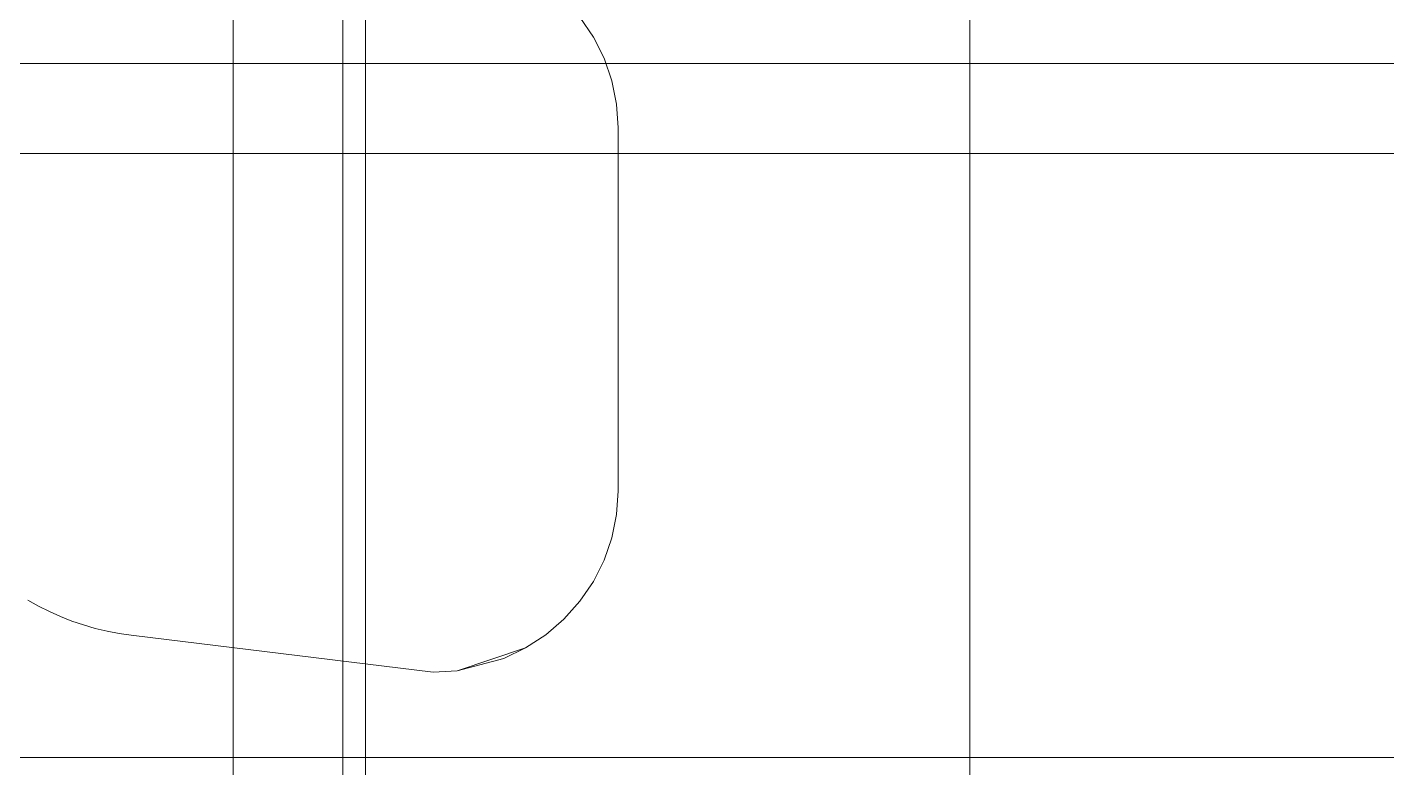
# Model space of a CAD drawing. Extents: x -566 to 72611, y -487 to 32334.
# Drawn here: x 123.54 to 151.66, y 292.43 to 307.75 of the extents above; entities that cross this region are included whole.
import ezdxf

# ---------------------------------------------------------------- set-up
doc = ezdxf.new("R2010")
doc.units = 0
doc.header["$LTSCALE"] = 0.5
doc.header["$MEASUREMENT"] = 0
doc.layers.add('ceilling', color=141, linetype='CONTINUOUS', lineweight=18)
doc.layers.add('floor', color=7, linetype='CONTINUOUS', lineweight=5, true_color=0xcfcfcf)
doc.layers.add('layout', color=7, linetype='CONTINUOUS', lineweight=5, true_color=0xcfcfcf)

msp = doc.modelspace()

# ---------------------------------------------------------------- hatches: boundary and pattern name
at = {"layer": 'floor'}
h = msp.add_hatch(dxfattribs=at)
h.set_pattern_fill('ANSI37', color=256, scale=100, angle=45)
h.set_pattern_definition([(90, (243.028, 267.632), (-12.5, 9e-16), []), (180, (243.028, 267.632), (-9e-16, -12.5), [])])
h.paths.add_polyline_path([(253.46925, 349.5), (154.11744, 349.5), (154.11744, 348.5), (101.14781, 348.5), (101.14781, 349.5), (0, 349.5), (0, 344.5), (36, 344.5, -0.33835703), (0, 308.66941), (0, 308.5), (0, 173.75), (253.46925, 173.75)])
h.paths.add_polyline_path([(36, 344.5), (0, 344.5), (0, 308.66941, 0.33835703)], flags=17)
h.paths.add_polyline_path([(253.46925, 173.75), (0, 173.75), (0, 173.74997), (0, 169.75), (253.46925, 169.75)])
h.paths.add_polyline_path([(253.46925, 169.75), (0, 169.75), (0, 149.21137), (36, 149.21137, -0.33835703), (0, 113.38078), (0, 113.21137), (0, 29.94998), (0, -5), (253.46925, -5)])
h.paths.add_polyline_path([(36, 149.21137), (0, 149.21137), (0, 113.38078, 0.33835703)], flags=17)
h.paths.add_polyline_path([(575.25, 169.75), (510, 169.75), (474.75, 169.75), (327.5, 169.75), (285.46925, 169.75), (285.46925, 165.75), (253.46925, 165.75), (253.46925, -5), (263.99725, -5), (263.99725, 95.99051), (287, 95.99051), (287, 97.5), (292, 97.5), (292, -5), (341.25, -5), (341.25, 13.02988), (341.25012, 15.02988), (346.24839, 15.02988, 0.36108524), (374.08728, 41.24999), (346.25012, 41.24999), (346.25012, 42.99999), (341.25, 42.99999), (341.25, 44.99999), (341.25, 97.5), (357.75, 97.5), (405.75, 97.5), (575.25, 97.5)])

# ---------------------------------------------------------------- linework, layer by layer
at = {"layer": 'ceilling'}
for p, q in [((130.06343, 349.5), (130.06343, 173.75)), ((0, 307), (533.5, 307))]:
    msp.add_line(p, q, dxfattribs=at)
at = {"layer": 'layout'}
for points in [[(127.79646, 300.4305, 70.2116), (127.79829, 316.35525, 70.22398), (127.79646, 316.35531, 70.2116)], [(134.97053, 307.95937, 60.56059), (135.24897, 307.55086, 59.43378), (134.97053, 307.95937, 59.43378)], [(135.24897, 307.55086, 59.43378), (134.97053, 307.95937, 60.56059), (135.24897, 307.55086, 60.56059)], [(135.24897, 307.55086, 60.56059), (135.47065, 307.11019, 59.43378), (135.24897, 307.55086, 59.43378)], [(135.47065, 307.11019, 59.43378), (135.24897, 307.55086, 60.56059), (135.47065, 307.11019, 60.56059)], [(135.47065, 307.11019, 60.56059), (135.63179, 306.64498, 59.43378), (135.47065, 307.11019, 59.43378)], [(135.63179, 306.64498, 59.43378), (135.47065, 307.11019, 60.56059), (135.63179, 306.64498, 60.56059)], [(135.63179, 306.64498, 60.56059), (135.72944, 306.16311, 59.43378), (135.63179, 306.64498, 59.43378)], [(135.72944, 306.16311, 59.43378), (135.63179, 306.64498, 60.56059), (135.72944, 306.16311, 60.56059)], [(135.72944, 306.16311, 60.56059), (135.76228, 305.67281, 59.43378), (135.72944, 306.16311, 59.43378)], [(135.76228, 305.67281, 59.43378), (135.72944, 306.16311, 60.56059), (135.76228, 305.67281, 60.56059)], [(135.76228, 305.67281, 60.56059), (135.76228, 298.1607, 59.43378), (135.76228, 305.67281, 59.43378)], [(135.76228, 298.1607, 59.43378), (135.76228, 305.67281, 60.56059), (135.76228, 298.1607, 60.56059)], [(127.79829, 285.61486, 70.22398), (127.79646, 300.4305, 70.2116), (127.79646, 285.6148, 70.2116)], [(135.76228, 298.1607, 60.56059), (135.72944, 297.67043, 59.43378), (135.76228, 298.1607, 59.43378)], [(135.72944, 297.67043, 59.43378), (135.76228, 298.1607, 60.56059), (135.72944, 297.67043, 60.56059)], [(135.72944, 297.67043, 60.56059), (135.63179, 297.18856, 59.43378), (135.72944, 297.67043, 59.43378)], [(135.63179, 297.18856, 59.43378), (135.72944, 297.67043, 60.56059), (135.63179, 297.18856, 60.56059)], [(135.63179, 297.18856, 60.56059), (135.47065, 296.72332, 59.43378), (135.63179, 297.18856, 59.43378)], [(135.47065, 296.72332, 59.43378), (135.63179, 297.18856, 60.56059), (135.47065, 296.72332, 60.56059)], [(135.47065, 296.72332, 60.56059), (135.24897, 296.28268, 59.43378), (135.47065, 296.72332, 59.43378)], [(135.24897, 296.28268, 59.43378), (135.47065, 296.72332, 60.56059), (135.24897, 296.28268, 60.56059)], [(135.24897, 296.28268, 60.56059), (134.97053, 295.87414, 59.43378), (135.24897, 296.28268, 59.43378)], [(134.97053, 295.87414, 59.43378), (135.24897, 296.28268, 60.56059), (134.97053, 295.87414, 60.56059)], [(123.55159, 295.89867, 60.56059), (123.77095, 295.77489, 59.43378), (123.77095, 295.77489, 60.56059)], [(123.77095, 295.77489, 59.43378), (123.55159, 295.89867, 60.56059), (123.55159, 295.89867, 59.43378)], [(134.97053, 295.87414, 60.56059), (134.64009, 295.50475, 59.43378), (134.97053, 295.87414, 59.43378)], [(134.64009, 295.50475, 59.43378), (134.97053, 295.87414, 60.56059), (134.64009, 295.50475, 60.56059)], [(123.77095, 295.77489, 60.56059), (123.99592, 295.66134, 59.43378), (123.99592, 295.66134, 60.56059)], [(123.99592, 295.66134, 59.43378), (123.77095, 295.77489, 60.56059), (123.77095, 295.77489, 59.43378)], [(123.99592, 295.66134, 60.56059), (124.22602, 295.55822, 59.43378), (124.22602, 295.55822, 60.56059)], [(124.22602, 295.55822, 59.43378), (123.99592, 295.66134, 60.56059), (123.99592, 295.66134, 59.43378)], [(124.46089, 295.46575, 59.43378), (124.22602, 295.55822, 60.56059), (124.22602, 295.55822, 59.43378)], [(124.46089, 295.46575, 60.56059), (124.46089, 295.46575, 59.43378), (124.22602, 295.55822, 60.56059)], [(124.46089, 295.46575, 60.56059), (124.6999, 295.38418, 59.43378), (124.6999, 295.38418, 60.56059)], [(124.6999, 295.38418, 59.43378), (124.46089, 295.46575, 60.56059), (124.46089, 295.46575, 59.43378)], [(124.6999, 295.38418, 60.56059), (124.94258, 295.31365, 59.43378), (124.94258, 295.31365, 60.56059)], [(124.94258, 295.31365, 59.43378), (124.6999, 295.38418, 60.56059), (124.6999, 295.38418, 59.43378)], [(124.94258, 295.31365, 60.56059), (125.1883, 295.25436, 59.43378), (125.1883, 295.25436, 60.56059)], [(125.1883, 295.25436, 59.43378), (124.94258, 295.31365, 60.56059), (124.94258, 295.31365, 59.43378)], [(134.26338, 295.18081, 60.56059), (134.64009, 295.50475, 59.43378), (134.64009, 295.50475, 60.56059)], [(134.64009, 295.50475, 59.43378), (134.26338, 295.18081, 60.56059), (134.26338, 295.18081, 59.43378)], [(125.1883, 295.25436, 60.56059), (125.4366, 295.20638, 59.43378), (125.4366, 295.20638, 60.56059)], [(125.4366, 295.20638, 59.43378), (125.1883, 295.25436, 60.56059), (125.1883, 295.25436, 59.43378)], [(125.4366, 295.20638, 60.56059), (125.68696, 295.16985, 59.43378), (125.68696, 295.16985, 60.56059)], [(125.68696, 295.16985, 59.43378), (125.4366, 295.20638, 60.56059), (125.4366, 295.20638, 59.43378)], [(125.68696, 295.16985, 60.56059), (131.9311, 294.40462, 59.43378), (131.9311, 294.40462, 60.56059)], [(131.9311, 294.40462, 59.43378), (125.68696, 295.16985, 60.56059), (125.68696, 295.16985, 59.43378)], [(133.84663, 294.90786, 60.56059), (134.26338, 295.18081, 59.43378), (134.26338, 295.18081, 60.56059)], [(134.26338, 295.18081, 59.43378), (133.84663, 294.90786, 60.56059), (133.84663, 294.90786, 59.43378)], [(133.84663, 294.90786, 59.43378), (133.39717, 294.69054, 60.56059), (132.4311, 294.43676, 59.43378)], [(133.39717, 294.69054, 60.56059), (133.84663, 294.90786, 59.43378), (133.84663, 294.90786, 60.56059)], [(131.9311, 294.40462, 60.56059), (132.4311, 294.43676, 59.43378), (132.4311, 294.43676, 60.56059)], [(132.4311, 294.43676, 59.43378), (131.9311, 294.40462, 60.56059), (131.9311, 294.40462, 59.43378)]]:
    msp.add_3dface(points, dxfattribs=at)

doc.saveas('drawing.dxf')
